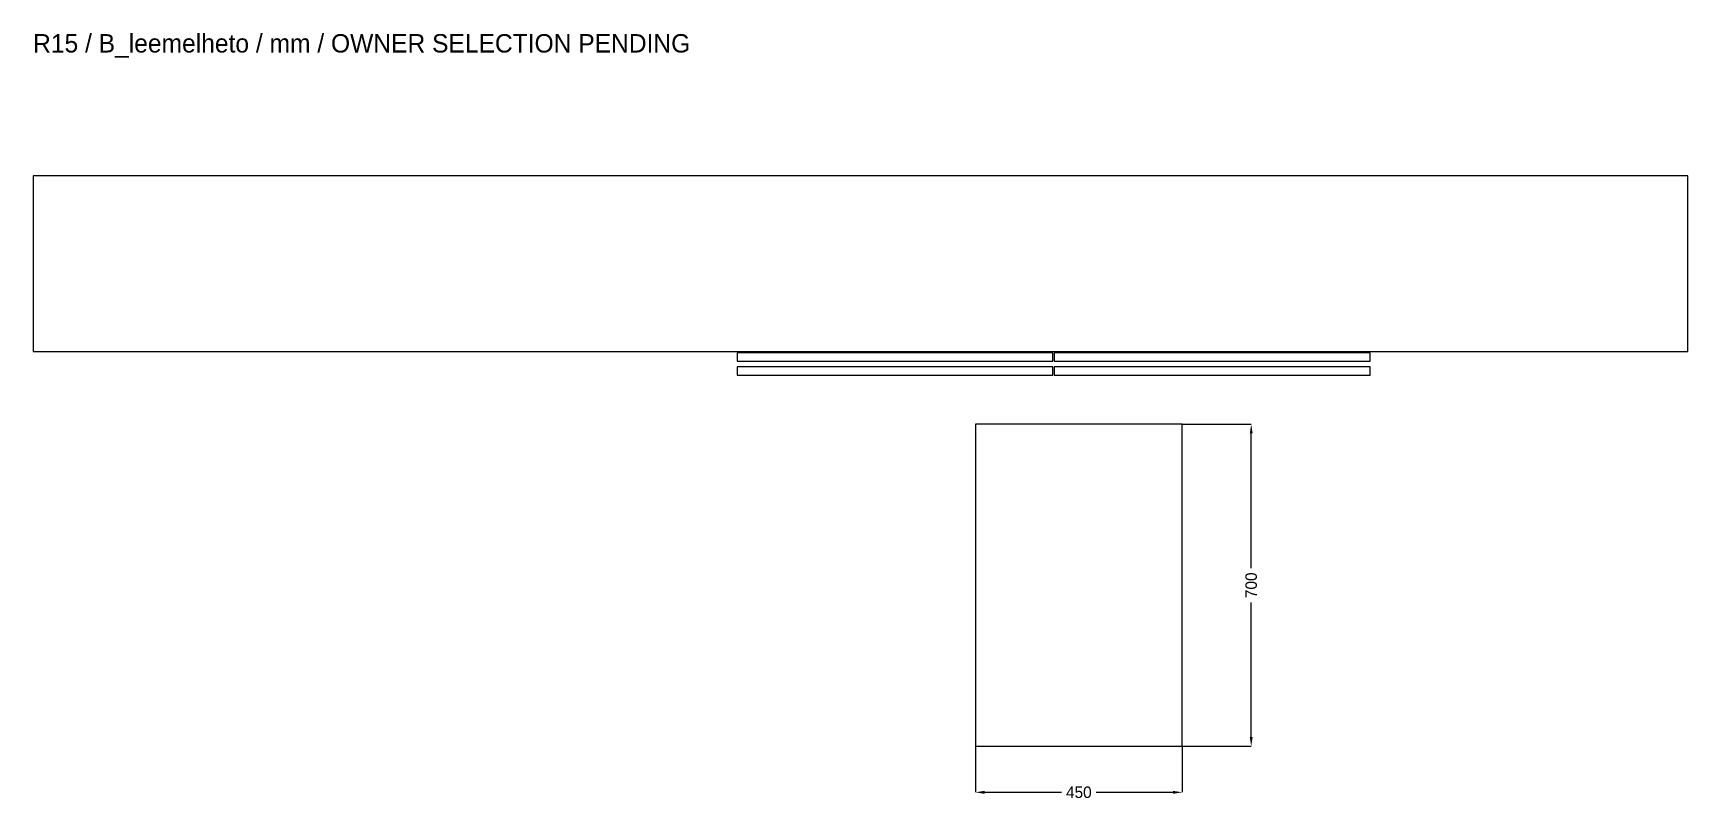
# Model space of a CAD drawing. Header units: millimetres. Extents: x 0 to 3600, y -974 to 692.
import ezdxf

# ---------------------------------------------------------------- set-up
doc = ezdxf.new("R2010")
doc.units = ezdxf.units.MM
for name, color, linetype in [('FURNITURE', 7, 'Continuous'), ('SWEEP', 1, 'Continuous'), ('TABLE', 3, 'Continuous')]:
    doc.layers.add(name, color=color, linetype=linetype)
doc.dimstyles.get("Standard").update_dxf_attribs({"dimtxt": 2.5, "dimasz": 2.5, "dimexe": 1.25, "dimexo": 0.625, "dimtad": 1, "dimcen": 2.5, "dimazin": 3, "dimtfac": 1, "dimtmove": 0, "dimatfit": 3})

# ---------------------------------------------------------------- blocks, each defined once
blk = doc.blocks.new('_CLOSEDFILLED')
at = {"color": 0, "linetype": 'BYBLOCK'}
blk.add_solid([(-1, 0.16), (0, 0), (-1, -0.16)], dxfattribs=at)
blk = doc.blocks.new('*D1')
for p, q in [((2050, -858), (2050, -958)), ((2500, -858), (2500, -958)), ((2070, -958), (2237.5, -958)), ((2312.5, -958), (2480, -958))]:
    blk.add_line(p, q)
at = {"layer": 'Defpoints'}
for p in [(2050, -858), (2500, -858), (2050, -958)]:
    blk.add_point(p, dxfattribs=at)
at = {"xscale": 20, "yscale": 20, "rotation": 180}
blk.add_blockref('_CLOSEDFILLED', (2050, -958), dxfattribs=at)
at = {"xscale": 20, "yscale": 20}
blk.add_blockref('_CLOSEDFILLED', (2500, -958), dxfattribs=at)
at = {"insert": (2275, -958), "char_height": 25, "attachment_point": 5}
blk.add_mtext('450', dxfattribs=at)
blk = doc.blocks.new('*D2')
for p, q in [((2500, -158), (2650, -158)), ((2650, -470.5), (2650, -178)), ((2650, -838), (2650, -545.5)), ((2500, -858), (2650, -858))]:
    blk.add_line(p, q)
at = {"layer": 'Defpoints'}
for p in [(2500, -158), (2500, -858), (2650, -858)]:
    blk.add_point(p, dxfattribs=at)
at = {"xscale": 20, "yscale": 20}
for p, rotation in [((2650, -158), 90), ((2650, -858), 270)]:
    blk.add_blockref('_CLOSEDFILLED', p, dxfattribs=dict(at, rotation=rotation))
at = {"insert": (2650, -508), "char_height": 25, "attachment_point": 5, "rotation": 90}
blk.add_mtext('700', dxfattribs=at)

msp = doc.modelspace()

# ---------------------------------------------------------------- linework, layer by layer
at = {"layer": 'FURNITURE'}
for points in [[(0, 0), (3600, 0), (3600, 382), (0, 382)], [(1531.5, -21), (2218.5, -21), (2218.5, -3), (1531.5, -3)], [(2221.5, -21), (2908.5, -21), (2908.5, -3), (2221.5, -3)]]:
    msp.add_lwpolyline(points, close=True, dxfattribs=at)
at = {"layer": 'SWEEP'}
for points in [[(1531.5, -51), (2218.5, -51), (2218.5, -33), (1531.5, -33)], [(2221.5, -51), (2908.5, -51), (2908.5, -33), (2221.5, -33)]]:
    msp.add_lwpolyline(points, close=True, dxfattribs=at)
at = {"layer": 'TABLE'}
msp.add_lwpolyline([(2050, -858), (2500, -858), (2500, -158), (2050, -158)], close=True, dxfattribs=at)

# ---------------------------------------------------------------- texts
msp.add_text('R15 / B_leemelheto / mm / OWNER SELECTION PENDING', height=40).set_placement((0, 650))

# ---------------------------------------------------------------- dimensions: what is measured, and where the dimension line sits
dim = msp.add_linear_dim(base=(2650, -858), p1=(2500, -858), p2=(2500, -158), angle=90, dimstyle='Standard', override={"dimtxt": 25, "dimasz": 20})
dim.commit()
dim.dimension.update_dxf_attribs({"geometry": '*D2', "text_midpoint": (2650, -508)})
dim = msp.add_linear_dim(base=(2050, -958), p1=(2050, -858), p2=(2500, -858), dimstyle='Standard', override={"dimtxt": 25, "dimasz": 20})
dim.commit()
dim.dimension.update_dxf_attribs({"geometry": '*D1', "text_midpoint": (2275, -958)})

doc.saveas('drawing.dxf')
